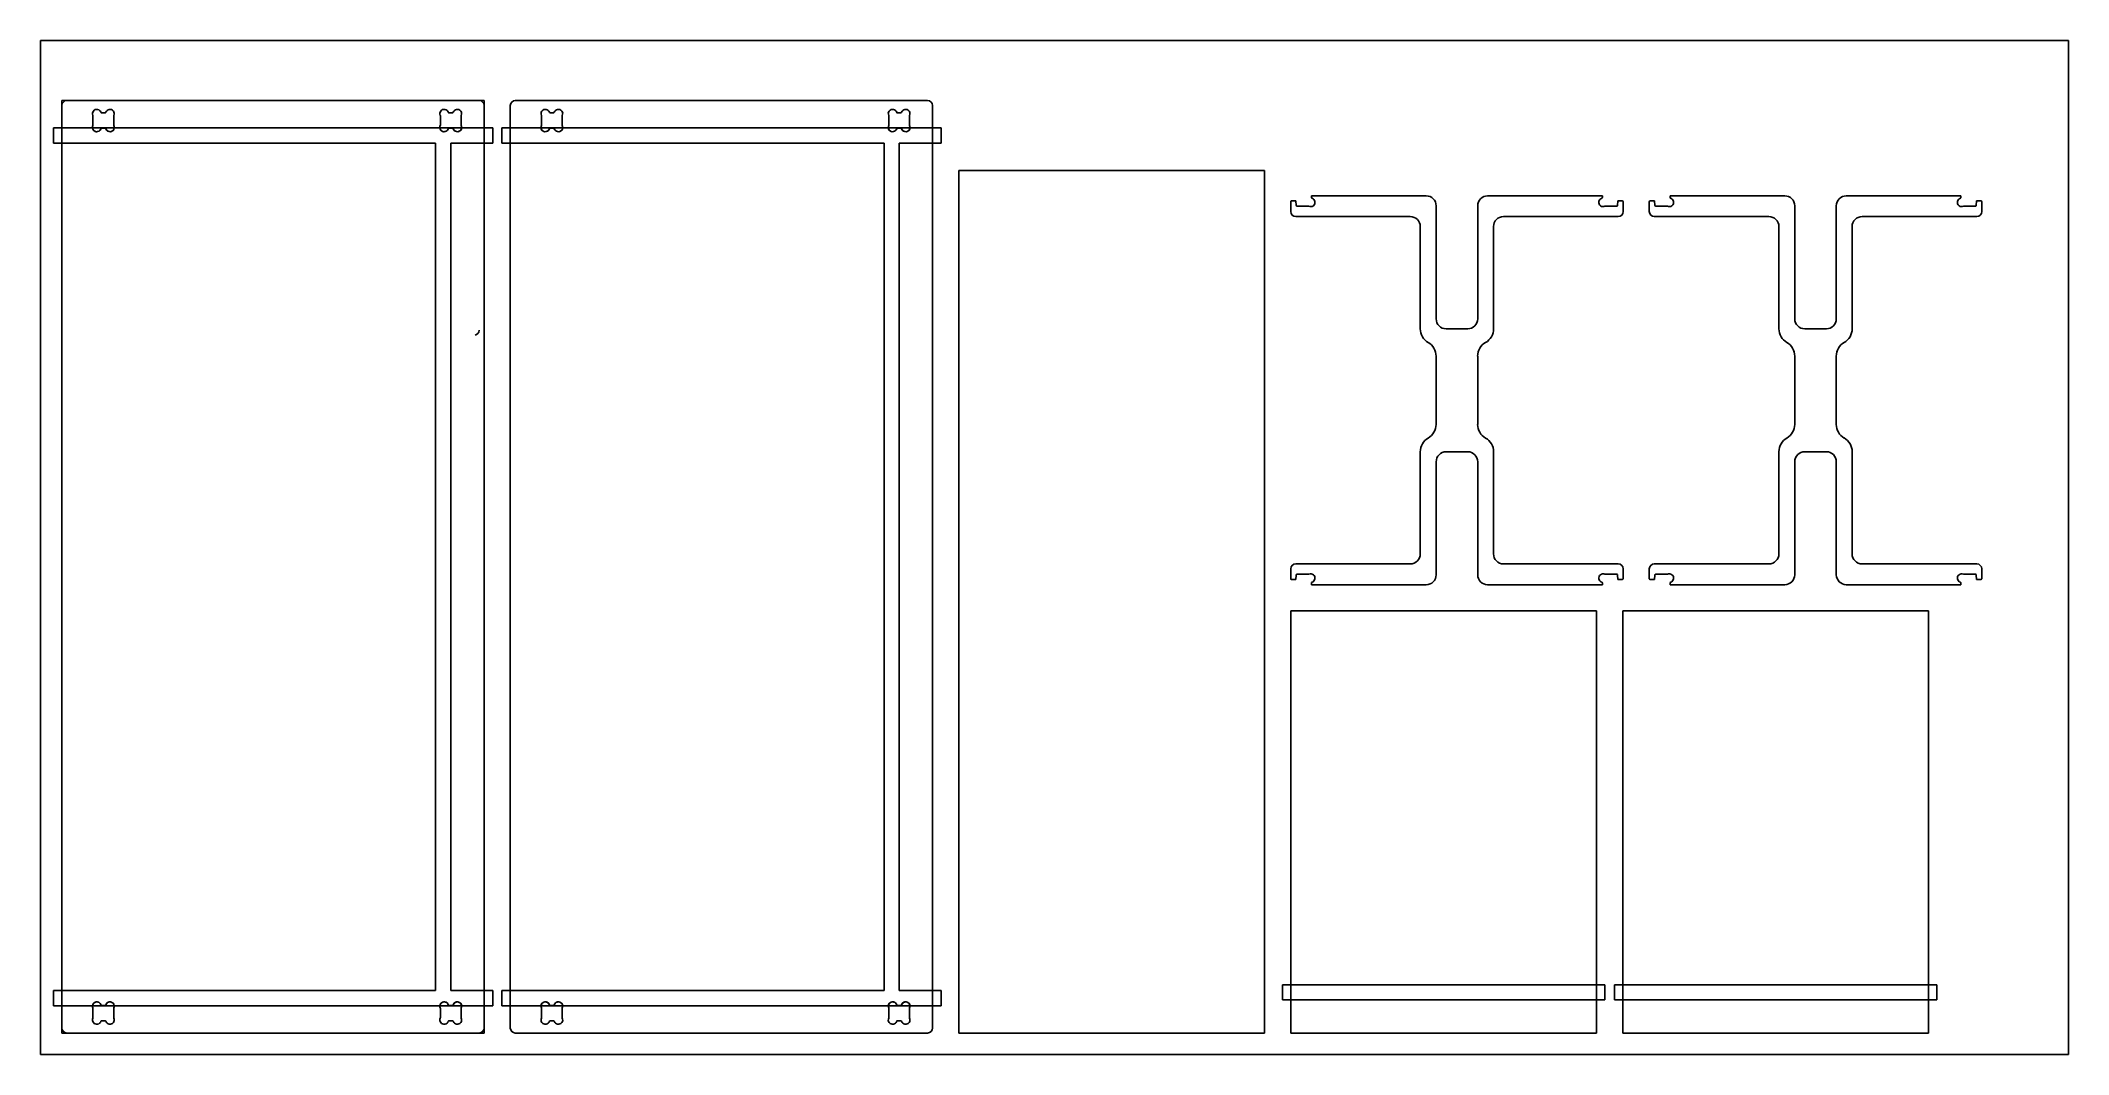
# Model space of a CAD drawing. Extents: x 0 to 2440, y 4 to 1224.
import ezdxf

# ---------------------------------------------------------------- set-up
doc = ezdxf.new("R2010")
doc.units = 0
doc.layers.get('0').update_dxf_attribs({"linetype": 'CONTINUOUS'})
for name, color, linetype in [('BOX_STOCK', 1, 'CONTINUOUS'), ('POCKETS', 171, 'CONTINUOUS'), ('PROFILES_INSIDE', 4, 'CONTINUOUS'), ('PROFILES_OUTSIDE', 6, 'CONTINUOUS')]:
    doc.layers.add(name, color=color, linetype=linetype)

msp = doc.modelspace()

# ---------------------------------------------------------------- linework, layer by layer
at = {"color": 7, "linetype": 'CONTINUOUS'}
for p, q in [((31.9, 1152.1), (527.9, 1152.1)), ((1067.4, 1152.1), (571.4, 1152.1)), ((25.9, 1119.4), (25.9, 1146.1)), ((63.3, 1122.4), (63.3, 1133.8)), ((73.8, 1137.2), (77.8, 1137.2)), ((88.3, 1133.8), (88.3, 1122.4)), ((481.3, 1122.4), (481.3, 1133.8)), ((491.8, 1137.2), (495.8, 1137.2)), ((506.3, 1133.8), (506.3, 1122.4)), ((533.9, 1146.1), (533.9, 1119.4)), ((565.4, 1146.1), (565.4, 1119.4)), ((602.9, 1122.4), (602.9, 1133.8)), ((613.4, 1137.2), (617.4, 1137.2)), ((627.9, 1133.8), (627.9, 1122.4)), ((1020.8, 1122.4), (1020.8, 1133.8)), ((1031.2, 1137.2), (1035.3, 1137.2)), ((1045.8, 1133.8), (1045.8, 1122.4)), ((1073.4, 1119.4), (1073.4, 1146.1)), ((25.9, 1119.4), (62.7, 1119.4)), ((25.9, 1119.4), (25.9, 1100.7)), ((25.9, 81.4), (25.9, 1100.7)), ((475.6, 1100.7), (25.9, 1100.7)), ((73.8, 1118.9), (77.8, 1118.9)), ((88.8, 1119.4), (480.7, 1119.4)), ((475.6, 81.4), (475.6, 1100.7)), ((491.8, 1118.9), (495.8, 1118.9)), ((493.9, 1100.7), (493.9, 81.4)), ((533.9, 1100.7), (493.9, 1100.7)), ((506.8, 1119.4), (533.9, 1119.4)), ((533.9, 1100.7), (533.9, 1119.4)), ((533.9, 1100.7), (533.9, 81.4)), ((602.3, 1119.4), (565.4, 1119.4)), ((565.4, 1100.7), (565.4, 1119.4)), ((565.4, 1100.7), (565.4, 81.4)), ((565.4, 1100.7), (1015.1, 1100.7)), ((613.4, 1118.9), (617.4, 1118.9)), ((1020.2, 1119.4), (628.5, 1119.4)), ((1015.1, 1100.7), (1015.1, 81.4)), ((1031.2, 1118.9), (1035.3, 1118.9)), ((1033.4, 81.4), (1033.4, 1100.7)), ((1033.4, 1100.7), (1073.4, 1100.7)), ((1073.4, 1119.4), (1046.3, 1119.4)), ((1073.4, 1119.4), (1073.4, 1100.7)), ((1073.4, 81.4), (1073.4, 1100.7)), ((1472.9, 1068.1), (1104.9, 1068.1)), ((1104.9, 1068.1), (1104.9, 30.1)), ((1472.9, 30.1), (1472.9, 1068.1)), ((1504.4, 1030.3), (1504.4, 1018.5)), ((1505.4, 1031.3), (1510.6, 1031.3)), ((1510.6, 1031.3), (1511, 1026)), ((1512, 1025), (1525.9, 1025)), ((1529.4, 1037.5), (1529.4, 1035.5)), ((1667.4, 1037.5), (1529.4, 1037.5)), ((1679.4, 889.5), (1679.4, 1025.5)), ((1729.4, 1025.5), (1729.4, 889.5)), ((1879.4, 1037.5), (1741.4, 1037.5)), ((1879.4, 1035.5), (1879.4, 1037.5)), ((1882.9, 1025), (1896.8, 1025)), ((1897.8, 1026), (1898.1, 1031.3)), ((1898.1, 1031.3), (1903.4, 1031.3)), ((1904.4, 1018.5), (1904.4, 1030.3)), ((1935.9, 1030.3), (1935.9, 1018.5)), ((1936.9, 1031.3), (1942.1, 1031.3)), ((1942.1, 1031.3), (1942.5, 1026)), ((1943.5, 1025), (1957.4, 1025)), ((1960.9, 1037.5), (1960.9, 1035.5)), ((2098.9, 1037.5), (1960.9, 1037.5)), ((2110.9, 889.5), (2110.9, 1025.5)), ((2160.9, 1025.5), (2160.9, 889.5)), ((2310.9, 1037.5), (2172.9, 1037.5)), ((2310.9, 1035.5), (2310.9, 1037.5)), ((2314.3, 1025), (2328.3, 1025)), ((2329.3, 1026), (2329.6, 1031.3)), ((2329.6, 1031.3), (2334.9, 1031.3)), ((2335.9, 1018.5), (2335.9, 1030.3)), ((1510.4, 1012.5), (1648.3, 1012.5)), ((1660.3, 1000.5), (1660.3, 877.5)), ((1748.4, 877.5), (1748.4, 1000.5)), ((1760.4, 1012.5), (1898.4, 1012.5)), ((1941.9, 1012.5), (2079.8, 1012.5)), ((2091.8, 1000.5), (2091.8, 877.5)), ((2179.9, 877.5), (2179.9, 1000.5)), ((2191.9, 1012.5), (2329.9, 1012.5)), ((1717.4, 877.5), (1691.4, 877.5)), ((2148.9, 877.5), (2122.9, 877.5)), ((1679.4, 844.6), (1679.4, 762.5)), ((1729.4, 762.5), (1729.4, 844.6)), ((2110.9, 844.6), (2110.9, 762.5)), ((2160.9, 762.5), (2160.9, 844.6)), ((1660.3, 729.5), (1660.3, 606.6)), ((1679.4, 581.5), (1679.4, 717.5)), ((1691.4, 729.5), (1717.4, 729.5)), ((1729.4, 717.5), (1729.4, 581.5)), ((1748.4, 606.6), (1748.4, 729.5)), ((2091.8, 729.6), (2091.8, 606.6)), ((2110.9, 581.6), (2110.9, 717.6)), ((2122.9, 729.6), (2148.9, 729.6)), ((2160.9, 717.6), (2160.9, 581.6)), ((2179.9, 606.6), (2179.9, 729.6)), ((1504.4, 588.6), (1504.4, 576.8)), ((1648.3, 594.6), (1510.4, 594.6)), ((1898.4, 594.6), (1760.4, 594.6)), ((1904.4, 576.8), (1904.4, 588.6)), ((1935.9, 588.6), (1935.9, 576.8)), ((2079.8, 594.6), (1941.9, 594.6)), ((2329.9, 594.6), (2191.9, 594.6)), ((2335.9, 576.8), (2335.9, 588.6)), ((1510.6, 575.8), (1505.4, 575.8)), ((1511, 581.1), (1510.6, 575.8)), ((1525.9, 582.1), (1512, 582.1)), ((1529.4, 571.6), (1529.4, 569.5)), ((1529.4, 569.5), (1667.4, 569.5)), ((1741.4, 569.5), (1879.4, 569.5)), ((1879.4, 569.5), (1879.4, 571.6)), ((1896.8, 582.1), (1882.9, 582.1)), ((1898.1, 575.8), (1897.8, 581.1)), ((1903.4, 575.8), (1898.1, 575.8)), ((1942.1, 575.8), (1936.9, 575.8)), ((1942.5, 581.1), (1942.1, 575.8)), ((1957.4, 582.1), (1943.5, 582.1)), ((1960.9, 571.6), (1960.9, 569.6)), ((1960.9, 569.6), (2098.9, 569.6)), ((2172.9, 569.6), (2310.9, 569.6)), ((2310.9, 569.6), (2310.9, 571.6)), ((2328.3, 582.1), (2314.3, 582.1)), ((2329.6, 575.8), (2329.3, 581.1)), ((2334.9, 575.8), (2329.6, 575.8)), ((1872.4, 538.1), (1504.4, 538.1)), ((1504.4, 538.1), (1504.4, 88.2)), ((1872.4, 88.2), (1872.4, 538.1)), ((2271.9, 538.1), (1903.9, 538.1)), ((1903.9, 538.1), (1903.9, 88.2)), ((2271.9, 88.2), (2271.9, 538.1)), ((25.9, 81.4), (475.6, 81.4)), ((25.9, 81.4), (25.9, 62.7)), ((493.9, 81.4), (533.9, 81.4)), ((533.9, 62.7), (533.9, 81.4)), ((1015.1, 81.4), (565.4, 81.4)), ((565.4, 62.7), (565.4, 81.4)), ((1073.4, 81.4), (1033.4, 81.4)), ((1073.4, 81.4), (1073.4, 62.7)), ((1504.4, 88.2), (1872.4, 88.2)), ((1504.4, 70.1), (1504.4, 88.2)), ((1872.4, 88.2), (1872.4, 70.1)), ((2271.9, 88.2), (1903.9, 88.2)), ((1903.9, 70.1), (1903.9, 88.2)), ((2271.9, 88.2), (2271.9, 70.1)), ((25.9, 36.1), (25.9, 62.7)), ((62.7, 62.7), (25.9, 62.7)), ((63.3, 48.4), (63.3, 59.8)), ((77.8, 63.2), (73.8, 63.2)), ((88.3, 59.8), (88.3, 48.4)), ((480.7, 62.7), (88.8, 62.7)), ((481.3, 48.4), (481.3, 59.8)), ((495.8, 63.2), (491.8, 63.2)), ((506.3, 59.8), (506.3, 48.4)), ((533.9, 62.7), (506.8, 62.7)), ((533.9, 62.7), (533.9, 36.1)), ((565.4, 62.7), (565.4, 36.1)), ((565.4, 62.7), (602.3, 62.7)), ((602.9, 48.4), (602.9, 59.8)), ((617.4, 63.2), (613.4, 63.2)), ((627.9, 59.8), (627.9, 48.4)), ((628.5, 62.7), (1020.2, 62.7)), ((1020.8, 48.4), (1020.8, 59.8)), ((1035.3, 63.2), (1031.2, 63.2)), ((1045.8, 59.8), (1045.8, 48.4)), ((1046.3, 62.7), (1073.4, 62.7)), ((1073.4, 36.1), (1073.4, 62.7)), ((1504.4, 70.1), (1504.4, 30.1)), ((1872.4, 70.1), (1504.4, 70.1)), ((1872.4, 30.1), (1872.4, 70.1)), ((1903.9, 70.1), (1903.9, 30.1)), ((1903.9, 70.1), (2271.9, 70.1)), ((2271.9, 30.1), (2271.9, 70.1)), ((527.9, 30.1), (31.9, 30.1)), ((77.8, 44.9), (73.8, 44.9)), ((495.8, 44.9), (491.8, 44.9)), ((571.4, 30.1), (1067.4, 30.1)), ((617.4, 44.9), (613.4, 44.9)), ((1035.3, 44.9), (1031.2, 44.9)), ((1104.9, 30.1), (1472.9, 30.1)), ((1504.4, 30.1), (1872.4, 30.1)), ((1903.9, 30.1), (2271.9, 30.1))]:
    msp.add_line(p, q, dxfattribs=at)
for centre, radius, start, end in [((31.9, 1146.1), 6, 90, 180), ((527.9, 1146.1), 6, 0, 90), ((571.4, 1146.1), 6, 90, 180), ((1067.4, 1146.1), 6, 0, 90), ((67.9, 1136.4), 5.17, 17.6005, 204.8878), ((62.3, 1133.8), 1, 0, 24.8878), ((73.8, 1138.2), 1, 197.6005, 270.0001), ((77.8, 1138.2), 1, 270.0001, 342.3995), ((83.7, 1136.4), 5.17, 335.1122, 162.3995), ((89.3, 1133.8), 1, 155.1122, 180), ((485.9, 1136.4), 5.17, 17.6005, 204.8878), ((480.3, 1133.8), 1, 0, 24.8878), ((491.8, 1138.2), 1, 197.6005, 270.0001), ((495.8, 1138.2), 1, 270.0001, 342.3995), ((501.7, 1136.4), 5.17, 335.1122, 162.3995), ((507.3, 1133.8), 1, 155.1122, 180), ((607.5, 1136.4), 5.17, 17.6005, 204.8878), ((601.9, 1133.8), 1, 0, 24.8878), ((613.4, 1138.2), 1, 197.6005, 270.0001), ((617.4, 1138.2), 1, 270.0001, 342.3995), ((623.3, 1136.4), 5.17, 335.1122, 162.3995), ((628.9, 1133.8), 1, 155.1122, 180), ((1025.4, 1136.4), 5.17, 17.6005, 204.8878), ((1019.8, 1133.8), 1, 0, 24.8878), ((1031.2, 1138.2), 1, 197.6005, 270.0001), ((1035.3, 1138.2), 1, 270.0001, 342.3995), ((1041.2, 1136.4), 5.17, 335.1122, 162.3995), ((1046.8, 1133.8), 1, 155.1122, 180), ((67.9, 1119.8), 5.17, 155.1121, 183.9447), ((67.9, 1119.8), 5.17, 183.9447, 342.3995), ((62.3, 1122.4), 1, 335.1121, 0), ((73.8, 1117.9), 1, 90.0001, 162.3995), ((77.8, 1117.9), 1, 17.6005, 90.0001), ((83.7, 1119.8), 5.17, 197.6005, 356.0552), ((89.3, 1122.4), 1, 180, 204.8879), ((83.7, 1119.8), 5.17, 356.0552, 24.8879), ((485.9, 1119.8), 5.17, 155.1121, 183.9447), ((485.9, 1119.8), 5.17, 183.9447, 342.3995), ((480.3, 1122.4), 1, 335.1121, 0), ((491.8, 1117.9), 1, 90.0001, 162.3995), ((495.8, 1117.9), 1, 17.6005, 90.0001), ((501.7, 1119.8), 5.17, 197.6005, 356.0552), ((507.3, 1122.4), 1, 180, 204.8879), ((501.7, 1119.8), 5.17, 356.0552, 24.8879), ((607.5, 1119.8), 5.17, 155.1121, 183.9447), ((607.5, 1119.8), 5.17, 183.9447, 342.3995), ((601.9, 1122.4), 1, 335.1121, 0), ((613.4, 1117.9), 1, 90.0001, 162.3995), ((617.4, 1117.9), 1, 17.6005, 90.0001), ((623.3, 1119.8), 5.17, 197.6005, 356.0552), ((628.9, 1122.4), 1, 180, 204.8879), ((623.3, 1119.8), 5.17, 356.0552, 24.8879), ((1025.4, 1119.8), 5.17, 155.1121, 183.9447), ((1025.4, 1119.8), 5.17, 183.9447, 342.3995), ((1019.8, 1122.4), 1, 335.1121, 0), ((1031.2, 1117.9), 1, 90.0001, 162.3995), ((1035.3, 1117.9), 1, 17.6005, 90.0001), ((1041.2, 1119.8), 5.17, 197.6005, 356.0552), ((1046.8, 1122.4), 1, 180, 204.8879), ((1041.2, 1119.8), 5.17, 356.0552, 24.8879), ((1505.4, 1030.3), 1, 90, 180), ((1512, 1026), 1, 183.6619, 270), ((1525.9, 1024), 1, 65.1121, 90), ((1528.5, 1029.6), 5.17, 245.1121, 72.3995), ((1530.4, 1035.5), 1, 180, 252.3995), ((1667.4, 1025.5), 12, 0, 90), ((1741.4, 1025.5), 12, 90, 180), ((1880.3, 1029.6), 5.17, 107.6005, 294.8879), ((1878.4, 1035.5), 1, 287.6005, 0), ((1882.9, 1024), 1, 90, 114.8879), ((1896.8, 1026), 1, 270, 356.3381), ((1903.4, 1030.3), 1, 0, 90), ((1936.9, 1030.3), 1, 90, 180), ((1943.5, 1026), 1, 183.6619, 270), ((1957.4, 1024), 1, 65.1121, 90), ((1960, 1029.6), 5.17, 245.1121, 72.3995), ((1961.9, 1035.5), 1, 180, 252.3995), ((2098.9, 1025.5), 12, 0, 90), ((2172.9, 1025.5), 12, 90, 180), ((2311.7, 1029.6), 5.17, 107.6005, 294.8879), ((2309.9, 1035.5), 1, 287.6005, 0), ((2314.3, 1024), 1, 90, 114.8879), ((2328.3, 1026), 1, 270, 356.3381), ((2334.9, 1030.3), 1, 0, 90), ((1510.4, 1018.5), 6, 180, 270), ((1648.3, 1000.5), 12, 0, 90), ((1760.4, 1000.5), 12, 90, 180), ((1898.4, 1018.5), 6, 270, 0), ((1941.9, 1018.5), 6, 180, 270), ((2079.8, 1000.5), 12, 0, 90), ((2191.9, 1000.5), 12, 90, 180), ((2329.9, 1018.5), 6, 270, 0), ((1691.4, 889.5), 12, 180, 270), ((1717.4, 889.5), 12, 270, 0), ((2122.9, 889.5), 12, 180, 270), ((2148.9, 889.5), 12, 270, 0), ((1679.4, 877.5), 19.1, 180, 240), ((1660.3, 844.6), 19, 0, 60), ((1748.4, 844.6), 19.1, 120, 180), ((1729.4, 877.5), 19.1, 300, 0), ((2110.9, 877.5), 19, 180, 240), ((2091.8, 844.6), 19.1, 0, 60), ((2179.9, 844.6), 19, 120, 180), ((2160.9, 877.5), 19.1, 300, 0), ((1660.3, 762.5), 19, 300, 0), ((1748.4, 762.5), 19.1, 180, 240), ((2091.8, 762.5), 19, 300, 0), ((2179.9, 762.5), 19.1, 180, 240), ((1679.4, 729.5), 19.1, 120, 180), ((1729.4, 729.5), 19.1, 0, 60), ((2110.9, 729.6), 19, 120, 180), ((2160.9, 729.6), 19.1, 0, 60), ((1691.4, 717.5), 12, 90, 180), ((1717.4, 717.5), 12, 0, 90), ((2122.9, 717.6), 12, 90, 180), ((2148.9, 717.6), 12, 0, 90), ((1510.4, 588.6), 6, 90, 180), ((1648.3, 606.6), 12, 270, 0), ((1760.4, 606.6), 12, 180, 270), ((1898.4, 588.6), 6, 0, 90), ((1941.9, 588.6), 6, 90, 180), ((2079.8, 606.6), 12, 270, 0), ((2191.9, 606.6), 12, 180, 270), ((2329.9, 588.6), 6, 0, 90), ((1505.4, 576.8), 1, 180, 270), ((1512, 581.1), 1, 90, 176.3381), ((1525.9, 583.1), 1, 270, 294.8879), ((1528.5, 577.5), 5.17, 287.6005, 114.8879), ((1530.4, 571.6), 1, 107.6005, 180), ((1667.4, 581.5), 12, 270, 0), ((1741.4, 581.5), 12, 180, 270), ((1880.3, 577.5), 5.17, 65.1121, 252.3995), ((1878.4, 571.6), 1, 0, 72.3995), ((1882.9, 583.1), 1, 245.1121, 270), ((1896.8, 581.1), 1, 3.6619, 90), ((1903.4, 576.8), 1, 270, 0), ((1936.9, 576.8), 1, 180, 270), ((1943.5, 581.1), 1, 90, 176.3381), ((1957.4, 583.1), 1, 270, 294.8879), ((1960, 577.5), 5.17, 287.6005, 114.8879), ((1961.9, 571.6), 1, 107.6005, 180), ((2098.9, 581.6), 12, 270, 0), ((2172.9, 581.6), 12, 180, 270), ((2311.7, 577.5), 5.17, 65.1121, 252.3995), ((2309.9, 571.6), 1, 0, 72.3995), ((2314.3, 583.1), 1, 245.1121, 270), ((2328.3, 581.1), 1, 3.6619, 90), ((2334.9, 576.8), 1, 270, 0), ((67.9, 62.4), 5.17, 17.6005, 176.0552), ((67.9, 62.4), 5.17, 176.0552, 204.8878), ((62.3, 59.8), 1, 0, 24.8878), ((73.8, 64.2), 1, 197.6005, 270.0001), ((77.8, 64.2), 1, 270.0001, 342.3995), ((83.7, 62.4), 5.17, 3.9447, 162.3995), ((89.3, 59.8), 1, 155.1122, 180), ((83.7, 62.4), 5.17, 335.1122, 3.9447), ((485.9, 62.4), 5.17, 17.6005, 176.0552), ((485.9, 62.4), 5.17, 176.0552, 204.8878), ((480.3, 59.8), 1, 0, 24.8878), ((491.8, 64.2), 1, 197.6005, 270.0001), ((495.8, 64.2), 1, 270.0001, 342.3995), ((501.7, 62.4), 5.17, 3.9447, 162.3995), ((507.3, 59.8), 1, 155.1122, 180), ((501.7, 62.4), 5.17, 335.1122, 3.9447), ((607.5, 62.4), 5.17, 17.6005, 176.0552), ((607.5, 62.4), 5.17, 176.0552, 204.8878), ((601.9, 59.8), 1, 0, 24.8878), ((613.4, 64.2), 1, 197.6005, 270.0001), ((617.4, 64.2), 1, 270.0001, 342.3995), ((623.3, 62.4), 5.17, 3.9447, 162.3995), ((628.9, 59.8), 1, 155.1122, 180), ((623.3, 62.4), 5.17, 335.1122, 3.9447), ((1025.4, 62.4), 5.17, 17.6005, 176.0552), ((1025.4, 62.4), 5.17, 176.0552, 204.8878), ((1019.8, 59.8), 1, 0, 24.8878), ((1031.2, 64.2), 1, 197.6005, 270.0001), ((1035.3, 64.2), 1, 270.0001, 342.3995), ((1041.2, 62.4), 5.17, 3.9447, 162.3995), ((1041.2, 62.4), 5.17, 335.1122, 3.9447), ((1046.8, 59.8), 1, 155.1122, 180), ((31.9, 36.1), 6, 180, 270), ((67.9, 45.8), 5.17, 155.1121, 342.3995), ((62.3, 48.4), 1, 335.1121, 0), ((73.8, 43.9), 1, 90.0001, 162.3995), ((77.8, 43.9), 1, 17.6005, 90.0001), ((83.7, 45.8), 5.17, 197.6005, 24.8879), ((89.3, 48.4), 1, 180, 204.8879), ((485.9, 45.8), 5.17, 155.1121, 342.3995), ((480.3, 48.4), 1, 335.1121, 0), ((491.8, 43.9), 1, 90.0001, 162.3995), ((495.8, 43.9), 1, 17.6005, 90.0001), ((501.7, 45.8), 5.17, 197.6005, 24.8879), ((507.3, 48.4), 1, 180, 204.8879), ((527.9, 36.1), 6, 270, 0), ((571.4, 36.1), 6, 180, 270), ((607.5, 45.8), 5.17, 155.1121, 342.3995), ((601.9, 48.4), 1, 335.1121, 0), ((613.4, 43.9), 1, 90.0001, 162.3995), ((617.4, 43.9), 1, 17.6005, 90.0001), ((623.3, 45.8), 5.17, 197.6005, 24.8879), ((628.9, 48.4), 1, 180, 204.8879), ((1025.4, 45.8), 5.17, 155.1121, 342.3995), ((1019.8, 48.4), 1, 335.1121, 0), ((1031.2, 43.9), 1, 90.0001, 162.3995), ((1035.3, 43.9), 1, 17.6005, 90.0001), ((1041.2, 45.8), 5.17, 197.6005, 24.8879), ((1046.8, 48.4), 1, 180, 204.8879), ((1067.4, 36.1), 6, 270, 0)]:
    msp.add_arc(centre, radius, start, end, dxfattribs=at)
at = {"layer": 'BOX_STOCK'}
for p, q in [((2440.2, 1224.3), (0.2, 1224.3)), ((0.2, 1224.3), (0.2, 4.3)), ((2440.2, 4.3), (2440.2, 1224.3)), ((0.2, 4.3), (2440.2, 4.3))]:
    msp.add_line(p, q, dxfattribs=at)
at = {"layer": 'POCKETS'}
for p, q in [((15.6, 1119.4), (15.6, 1100.7)), ((25.6, 1119.4), (15.6, 1119.4)), ((15.6, 1100.7), (25.6, 1100.7)), ((534.3, 1119.4), (25.6, 1119.4)), ((25.6, 1100.7), (475.6, 1100.7)), ((475.6, 1100.7), (475.6, 81.4)), ((493.9, 1100.7), (534.3, 1100.7)), ((493.9, 81.4), (493.9, 1100.7)), ((544.3, 1119.4), (534.3, 1119.4)), ((534.3, 1100.7), (544.3, 1100.7)), ((544.3, 1100.7), (544.3, 1119.4)), ((565.1, 1119.4), (555.1, 1119.4)), ((555.1, 1119.4), (555.1, 1100.7)), ((555.1, 1100.7), (565.1, 1100.7)), ((1073.8, 1119.4), (565.1, 1119.4)), ((565.1, 1100.7), (1015.1, 1100.7)), ((1015.1, 1100.7), (1015.1, 81.4)), ((1033.4, 1100.7), (1073.8, 1100.7)), ((1033.4, 81.4), (1033.4, 1100.7)), ((1083.8, 1119.4), (1073.8, 1119.4)), ((1073.8, 1100.7), (1083.8, 1100.7)), ((1083.8, 1100.7), (1083.8, 1119.4)), ((15.6, 81.4), (15.6, 62.7)), ((25.6, 81.4), (15.6, 81.4)), ((475.6, 81.4), (25.6, 81.4)), ((534.3, 81.4), (493.9, 81.4)), ((544.3, 81.4), (534.3, 81.4)), ((544.3, 62.7), (544.3, 81.4)), ((565.1, 81.4), (555.1, 81.4)), ((555.1, 81.4), (555.1, 62.7)), ((1015.1, 81.4), (565.1, 81.4)), ((1073.8, 81.4), (1033.4, 81.4)), ((1083.8, 81.4), (1073.8, 81.4)), ((1083.8, 62.7), (1083.8, 81.4)), ((1882.4, 88.2), (1494.4, 88.2)), ((1494.4, 88.2), (1494.4, 70.1)), ((1882.4, 70.1), (1882.4, 88.2)), ((2281.9, 88.2), (1893.9, 88.2)), ((1893.9, 88.2), (1893.9, 70.1)), ((2281.9, 70.1), (2281.9, 88.2)), ((15.6, 62.7), (25.6, 62.7)), ((25.6, 62.7), (534.3, 62.7)), ((534.3, 62.7), (544.3, 62.7)), ((555.1, 62.7), (565.1, 62.7)), ((565.1, 62.7), (1073.8, 62.7)), ((1073.8, 62.7), (1083.8, 62.7)), ((1494.4, 70.1), (1882.4, 70.1)), ((1893.9, 70.1), (2281.9, 70.1))]:
    msp.add_line(p, q, dxfattribs=at)
at = {"layer": 'PROFILES_INSIDE'}
for p, q in [((63.3, 1133.8), (63.3, 1122.4)), ((77.8, 1137.2), (73.8, 1137.2)), ((88.3, 1122.4), (88.3, 1133.8)), ((481.3, 1133.8), (481.3, 1122.4)), ((495.8, 1137.2), (491.8, 1137.2)), ((506.3, 1122.4), (506.3, 1133.8)), ((602.9, 1133.8), (602.9, 1122.4)), ((617.4, 1137.2), (613.4, 1137.2)), ((627.9, 1122.4), (627.9, 1133.8)), ((1020.8, 1133.8), (1020.8, 1122.4)), ((1035.3, 1137.2), (1031.2, 1137.2)), ((1045.8, 1122.4), (1045.8, 1133.8)), ((73.8, 1118.9), (77.8, 1118.9)), ((491.8, 1118.9), (495.8, 1118.9)), ((613.4, 1118.9), (617.4, 1118.9)), ((1031.2, 1118.9), (1035.3, 1118.9)), ((63.3, 59.8), (63.3, 48.4)), ((77.8, 63.2), (73.8, 63.2)), ((88.3, 48.4), (88.3, 59.8)), ((481.3, 59.8), (481.3, 48.4)), ((495.8, 63.2), (491.8, 63.2)), ((506.3, 48.4), (506.3, 59.8)), ((602.9, 59.8), (602.9, 48.4)), ((617.4, 63.2), (613.4, 63.2)), ((627.9, 48.4), (627.9, 59.8)), ((1020.8, 59.8), (1020.8, 48.4)), ((1035.3, 63.2), (1031.2, 63.2)), ((1045.8, 48.4), (1045.8, 59.8)), ((73.8, 44.9), (77.8, 44.9)), ((491.8, 44.9), (495.8, 44.9)), ((613.4, 44.9), (617.4, 44.9)), ((1031.2, 44.9), (1035.3, 44.9))]:
    msp.add_line(p, q, dxfattribs=at)
for centre, radius, start, end in [((67.9, 1136.4), 5.17, 17.6005, 204.8878), ((62.3, 1133.8), 1, 0, 24.8878), ((73.8, 1138.2), 1, 197.6005, 270.0001), ((77.8, 1138.2), 1, 270.0001, 342.3995), ((83.7, 1136.4), 5.17, 335.1122, 162.3995), ((89.3, 1133.8), 1, 155.1122, 180), ((485.9, 1136.4), 5.17, 17.6005, 204.8878), ((480.3, 1133.8), 1, 0, 24.8878), ((491.8, 1138.2), 1, 197.6005, 270.0001), ((495.8, 1138.2), 1, 270.0001, 342.3995), ((501.7, 1136.4), 5.17, 335.1122, 162.3995), ((507.3, 1133.8), 1, 155.1122, 180), ((607.5, 1136.4), 5.17, 17.6005, 204.8878), ((601.9, 1133.8), 1, 0, 24.8878), ((613.4, 1138.2), 1, 197.6005, 270.0001), ((617.4, 1138.2), 1, 270.0001, 342.3995), ((623.3, 1136.4), 5.17, 335.1122, 162.3995), ((628.9, 1133.8), 1, 155.1122, 180), ((1025.4, 1136.4), 5.17, 17.6005, 204.8878), ((1019.8, 1133.8), 1, 0, 24.8878), ((1031.2, 1138.2), 1, 197.6005, 270.0001), ((1035.3, 1138.2), 1, 270.0001, 342.3995), ((1041.2, 1136.4), 5.17, 335.1122, 162.3995), ((1046.8, 1133.8), 1, 155.1122, 180), ((67.9, 1119.8), 5.17, 155.1121, 342.3995), ((62.3, 1122.4), 1, 335.1121, 0), ((73.8, 1117.9), 1, 90.0001, 162.3995), ((77.8, 1117.9), 1, 17.6005, 90.0001), ((83.7, 1119.8), 5.17, 197.6005, 24.8879), ((89.3, 1122.4), 1, 180, 204.8879), ((485.9, 1119.8), 5.17, 155.1121, 342.3995), ((480.3, 1122.4), 1, 335.1121, 0), ((491.8, 1117.9), 1, 90.0001, 162.3995), ((495.8, 1117.9), 1, 17.6005, 90.0001), ((501.7, 1119.8), 5.17, 197.6005, 24.8879), ((507.3, 1122.4), 1, 180, 204.8879), ((607.5, 1119.8), 5.17, 155.1121, 342.3995), ((601.9, 1122.4), 1, 335.1121, 0), ((613.4, 1117.9), 1, 90.0001, 162.3995), ((617.4, 1117.9), 1, 17.6005, 90.0001), ((623.3, 1119.8), 5.17, 197.6005, 24.8879), ((628.9, 1122.4), 1, 180, 204.8879), ((1025.4, 1119.8), 5.17, 155.1121, 342.3995), ((1019.8, 1122.4), 1, 335.1121, 0), ((1031.2, 1117.9), 1, 90.0001, 162.3995), ((1035.3, 1117.9), 1, 17.6005, 90.0001), ((1041.2, 1119.8), 5.17, 197.6005, 24.8879), ((1046.8, 1122.4), 1, 180, 204.8879), ((521.9, 875.7), 6, 280, 0), ((67.9, 62.4), 5.17, 17.6005, 204.8878), ((62.3, 59.8), 1, 0, 24.8878), ((73.8, 64.2), 1, 197.6005, 270.0001), ((77.8, 64.2), 1, 270.0001, 342.3995), ((83.7, 62.4), 5.17, 335.1122, 162.3995), ((89.3, 59.8), 1, 155.1122, 180), ((485.9, 62.4), 5.17, 17.6005, 204.8878), ((480.3, 59.8), 1, 0, 24.8878), ((491.8, 64.2), 1, 197.6005, 270.0001), ((495.8, 64.2), 1, 270.0001, 342.3995), ((501.7, 62.4), 5.17, 335.1122, 162.3995), ((507.3, 59.8), 1, 155.1122, 180), ((607.5, 62.4), 5.17, 17.6005, 204.8878), ((601.9, 59.8), 1, 0, 24.8878), ((613.4, 64.2), 1, 197.6005, 270.0001), ((617.4, 64.2), 1, 270.0001, 342.3995), ((623.3, 62.4), 5.17, 335.1122, 162.3995), ((628.9, 59.8), 1, 155.1122, 180), ((1025.4, 62.4), 5.17, 17.6005, 204.8878), ((1019.8, 59.8), 1, 0, 24.8878), ((1031.2, 64.2), 1, 197.6005, 270.0001), ((1035.3, 64.2), 1, 270.0001, 342.3995), ((1041.2, 62.4), 5.17, 335.1122, 162.3995), ((1046.8, 59.8), 1, 155.1122, 180), ((67.9, 45.8), 5.17, 155.1121, 342.3995), ((62.3, 48.4), 1, 335.1121, 0), ((73.8, 43.9), 1, 90.0001, 162.3995), ((77.8, 43.9), 1, 17.6005, 90.0001), ((83.7, 45.8), 5.17, 197.6005, 24.8879), ((89.3, 48.4), 1, 180, 204.8879), ((485.9, 45.8), 5.17, 155.1121, 342.3995), ((480.3, 48.4), 1, 335.1121, 0), ((491.8, 43.9), 1, 90.0001, 162.3995), ((495.8, 43.9), 1, 17.6005, 90.0001), ((501.7, 45.8), 5.17, 197.6005, 24.8879), ((507.3, 48.4), 1, 180, 204.8879), ((607.5, 45.8), 5.17, 155.1121, 342.3995), ((601.9, 48.4), 1, 335.1121, 0), ((613.4, 43.9), 1, 90.0001, 162.3995), ((617.4, 43.9), 1, 17.6005, 90.0001), ((623.3, 45.8), 5.17, 197.6005, 24.8879), ((628.9, 48.4), 1, 180, 204.8879), ((1025.4, 45.8), 5.17, 155.1121, 342.3995), ((1019.8, 48.4), 1, 335.1121, 0), ((1031.2, 43.9), 1, 90.0001, 162.3995), ((1035.3, 43.9), 1, 17.6005, 90.0001), ((1041.2, 45.8), 5.17, 197.6005, 24.8879), ((1046.8, 48.4), 1, 180, 204.8879)]:
    msp.add_arc(centre, radius, start, end, dxfattribs=at)
at = {"layer": 'PROFILES_OUTSIDE'}
for p, q in [((533.9, 1152.1), (25.9, 1152.1)), ((25.9, 1152.1), (25.9, 30.1)), ((533.9, 30.1), (533.9, 1152.1)), ((1067.4, 1152.1), (571.4, 1152.1)), ((565.4, 1146.1), (565.4, 36.1)), ((1073.4, 36.1), (1073.4, 1146.1)), ((1472.9, 1068.1), (1104.9, 1068.1)), ((1104.9, 1068.1), (1104.9, 30.1)), ((1472.9, 30.1), (1472.9, 1068.1)), ((1504.4, 1030.3), (1504.4, 1018.5)), ((1510.6, 1031.3), (1505.4, 1031.3)), ((1511, 1026), (1510.6, 1031.3)), ((1525.9, 1025), (1512, 1025)), ((1529.4, 1037.5), (1529.4, 1035.5)), ((1667.4, 1037.5), (1529.4, 1037.5)), ((1679.4, 889.5), (1679.4, 1025.5)), ((1729.4, 1025.5), (1729.4, 889.5)), ((1879.4, 1037.5), (1741.4, 1037.5)), ((1879.4, 1035.5), (1879.4, 1037.5)), ((1896.8, 1025), (1882.9, 1025)), ((1898.1, 1031.3), (1897.8, 1026)), ((1903.4, 1031.3), (1898.1, 1031.3)), ((1904.4, 1018.5), (1904.4, 1030.3)), ((1935.9, 1030.3), (1935.9, 1018.5)), ((1942.1, 1031.3), (1936.9, 1031.3)), ((1942.5, 1026), (1942.1, 1031.3)), ((1957.4, 1025), (1943.5, 1025)), ((1960.9, 1037.5), (1960.9, 1035.5)), ((2098.9, 1037.5), (1960.9, 1037.5)), ((2110.9, 889.5), (2110.9, 1025.5)), ((2160.9, 1025.5), (2160.9, 889.5)), ((2310.9, 1037.5), (2172.9, 1037.5)), ((2310.9, 1035.5), (2310.9, 1037.5)), ((2328.3, 1025), (2314.3, 1025)), ((2329.6, 1031.3), (2329.3, 1026)), ((2334.9, 1031.3), (2329.6, 1031.3)), ((2335.9, 1018.5), (2335.9, 1030.3)), ((1510.4, 1012.5), (1648.3, 1012.5)), ((1660.3, 1000.5), (1660.3, 877.5)), ((1748.4, 877.5), (1748.4, 1000.5)), ((1760.4, 1012.5), (1898.4, 1012.5)), ((1941.9, 1012.5), (2079.8, 1012.5)), ((2091.8, 1000.5), (2091.8, 877.5)), ((2179.9, 877.5), (2179.9, 1000.5)), ((2191.9, 1012.5), (2329.9, 1012.5)), ((1717.4, 877.5), (1691.4, 877.5)), ((2148.9, 877.5), (2122.9, 877.5)), ((1679.4, 844.6), (1679.4, 762.5)), ((1729.4, 762.5), (1729.4, 844.6)), ((2110.9, 844.6), (2110.9, 762.5)), ((2160.9, 762.5), (2160.9, 844.6)), ((1660.3, 729.5), (1660.3, 606.6)), ((1679.4, 581.5), (1679.4, 717.5)), ((1691.4, 729.5), (1717.4, 729.5)), ((1729.4, 717.5), (1729.4, 581.5)), ((1748.4, 606.6), (1748.4, 729.5)), ((2091.8, 729.6), (2091.8, 606.6)), ((2110.9, 581.6), (2110.9, 717.6)), ((2122.9, 729.6), (2148.9, 729.6)), ((2160.9, 717.6), (2160.9, 581.6)), ((2179.9, 606.6), (2179.9, 729.6)), ((1504.4, 588.6), (1504.4, 576.8)), ((1648.3, 594.6), (1510.4, 594.6)), ((1898.4, 594.6), (1760.4, 594.6)), ((1904.4, 576.8), (1904.4, 588.6)), ((1935.9, 588.6), (1935.9, 576.8)), ((2079.8, 594.6), (1941.9, 594.6)), ((2329.9, 594.6), (2191.9, 594.6)), ((2335.9, 576.8), (2335.9, 588.6)), ((1505.4, 575.8), (1510.6, 575.8)), ((1510.6, 575.8), (1511, 581.1)), ((1512, 582.1), (1525.9, 582.1)), ((1529.4, 571.6), (1529.4, 569.5)), ((1529.4, 569.5), (1667.4, 569.5)), ((1741.4, 569.5), (1879.4, 569.5)), ((1879.4, 569.5), (1879.4, 571.6)), ((1882.9, 582.1), (1896.8, 582.1)), ((1897.8, 581.1), (1898.1, 575.8)), ((1898.1, 575.8), (1903.4, 575.8)), ((1936.9, 575.8), (1942.1, 575.8)), ((1942.1, 575.8), (1942.5, 581.1)), ((1943.5, 582.1), (1957.4, 582.1)), ((1960.9, 571.6), (1960.9, 569.6)), ((1960.9, 569.6), (2098.9, 569.6)), ((2172.9, 569.6), (2310.9, 569.6)), ((2310.9, 569.6), (2310.9, 571.6)), ((2314.3, 582.1), (2328.3, 582.1)), ((2329.3, 581.1), (2329.6, 575.8)), ((2329.6, 575.8), (2334.9, 575.8)), ((1872.4, 538.1), (1504.4, 538.1)), ((1504.4, 538.1), (1504.4, 30.1)), ((1872.4, 30.1), (1872.4, 538.1)), ((1903.9, 538.1), (1903.9, 30.1)), ((2271.9, 538.1), (1903.9, 538.1)), ((2271.9, 30.1), (2271.9, 538.1)), ((25.9, 30.1), (533.9, 30.1)), ((571.4, 30.1), (1067.4, 30.1)), ((1104.9, 30.1), (1472.9, 30.1)), ((1504.4, 30.1), (1872.4, 30.1)), ((1903.9, 30.1), (2271.9, 30.1))]:
    msp.add_line(p, q, dxfattribs=at)
for centre, radius, start, end in [((571.4, 1146.1), 6, 90, 180), ((1067.4, 1146.1), 6, 0, 90), ((1505.4, 1030.3), 1, 90, 180), ((1512, 1026), 1, 183.6619, 270), ((1525.9, 1024), 1, 65.1121, 90), ((1528.5, 1029.6), 5.17, 245.1121, 72.3995), ((1530.4, 1035.5), 1, 180, 252.3995), ((1667.4, 1025.5), 12, 0, 90), ((1741.4, 1025.5), 12, 90, 180), ((1880.3, 1029.6), 5.17, 107.6005, 294.8879), ((1878.4, 1035.5), 1, 287.6005, 0), ((1882.9, 1024), 1, 90, 114.8879), ((1896.8, 1026), 1, 270, 356.3381), ((1903.4, 1030.3), 1, 0, 90), ((1936.9, 1030.3), 1, 90, 180), ((1943.5, 1026), 1, 183.6619, 270), ((1957.4, 1024), 1, 65.1121, 90), ((1960, 1029.6), 5.17, 245.1121, 72.3995), ((1961.9, 1035.5), 1, 180, 252.3995), ((2098.9, 1025.5), 12, 0, 90), ((2172.9, 1025.5), 12, 90, 180), ((2311.7, 1029.6), 5.17, 107.6005, 294.8879), ((2309.9, 1035.5), 1, 287.6005, 0), ((2314.3, 1024), 1, 90, 114.8879), ((2328.3, 1026), 1, 270, 356.3381), ((2334.9, 1030.3), 1, 0, 90), ((1510.4, 1018.5), 6, 180, 270), ((1648.3, 1000.5), 12, 0, 90), ((1760.4, 1000.5), 12, 90, 180), ((1898.4, 1018.5), 6, 270, 0), ((1941.9, 1018.5), 6, 180, 270), ((2079.8, 1000.5), 12, 0, 90), ((2191.9, 1000.5), 12, 90, 180), ((2329.9, 1018.5), 6, 270, 0), ((1691.4, 889.5), 12, 180, 270), ((1717.4, 889.5), 12, 270, 0), ((2122.9, 889.5), 12, 180, 270), ((2148.9, 889.5), 12, 270, 0), ((1679.4, 877.5), 19.1, 180, 240), ((1660.3, 844.6), 19, 0, 60), ((1748.4, 844.6), 19.1, 120, 180), ((1729.4, 877.5), 19.1, 300, 0), ((2110.9, 877.5), 19, 180, 240), ((2091.8, 844.6), 19, 0, 60), ((2179.9, 844.6), 19.1, 120, 180), ((2160.9, 877.5), 19.1, 300, 0), ((1660.3, 762.5), 19, 300, 0), ((1748.4, 762.5), 19.1, 180, 240), ((2091.8, 762.5), 19, 300, 0), ((2179.9, 762.5), 19.1, 180, 240), ((1679.4, 729.5), 19.1, 120, 180), ((1729.4, 729.5), 19.1, 0, 60), ((2110.9, 729.6), 19, 120, 180), ((2160.9, 729.6), 19.1, 0, 60), ((1691.4, 717.5), 12, 90, 180), ((1717.4, 717.5), 12, 0, 90), ((2122.9, 717.6), 12, 90, 180), ((2148.9, 717.6), 12, 0, 90), ((1510.4, 588.6), 6, 90, 180), ((1648.3, 606.6), 12, 270, 0), ((1760.4, 606.6), 12, 180, 270), ((1898.4, 588.6), 6, 0, 90), ((1941.9, 588.6), 6, 90, 180), ((2079.8, 606.6), 12, 270, 0), ((2191.9, 606.6), 12, 180, 270), ((2329.9, 588.6), 6, 0, 90), ((1505.4, 576.8), 1, 180, 270), ((1512, 581.1), 1, 90, 176.3381), ((1525.9, 583.1), 1, 270, 294.8879), ((1528.5, 577.5), 5.17, 287.6005, 114.8879), ((1530.4, 571.6), 1, 107.6005, 180), ((1667.4, 581.5), 12, 270, 0), ((1741.4, 581.5), 12, 180, 270), ((1880.3, 577.5), 5.17, 65.1121, 252.3995), ((1878.4, 571.6), 1, 0, 72.3995), ((1882.9, 583.1), 1, 245.1121, 270), ((1896.8, 581.1), 1, 3.6619, 90), ((1903.4, 576.8), 1, 270, 0), ((1936.9, 576.8), 1, 180, 270), ((1943.5, 581.1), 1, 90, 176.3381), ((1957.4, 583.1), 1, 270, 294.8879), ((1960, 577.5), 5.17, 287.6005, 114.8879), ((1961.9, 571.6), 1, 107.6005, 180), ((2098.9, 581.6), 12, 270, 0), ((2172.9, 581.6), 12, 180, 270), ((2311.7, 577.5), 5.17, 65.1121, 252.3995), ((2309.9, 571.6), 1, 360, 72.3995), ((2314.3, 583.1), 1, 245.1121, 270), ((2328.3, 581.1), 1, 3.6619, 90), ((2334.9, 576.8), 1, 270, 0), ((571.4, 36.1), 6, 180, 270), ((1067.4, 36.1), 6, 270, 0)]:
    msp.add_arc(centre, radius, start, end, dxfattribs=at)

doc.saveas('drawing.dxf')
